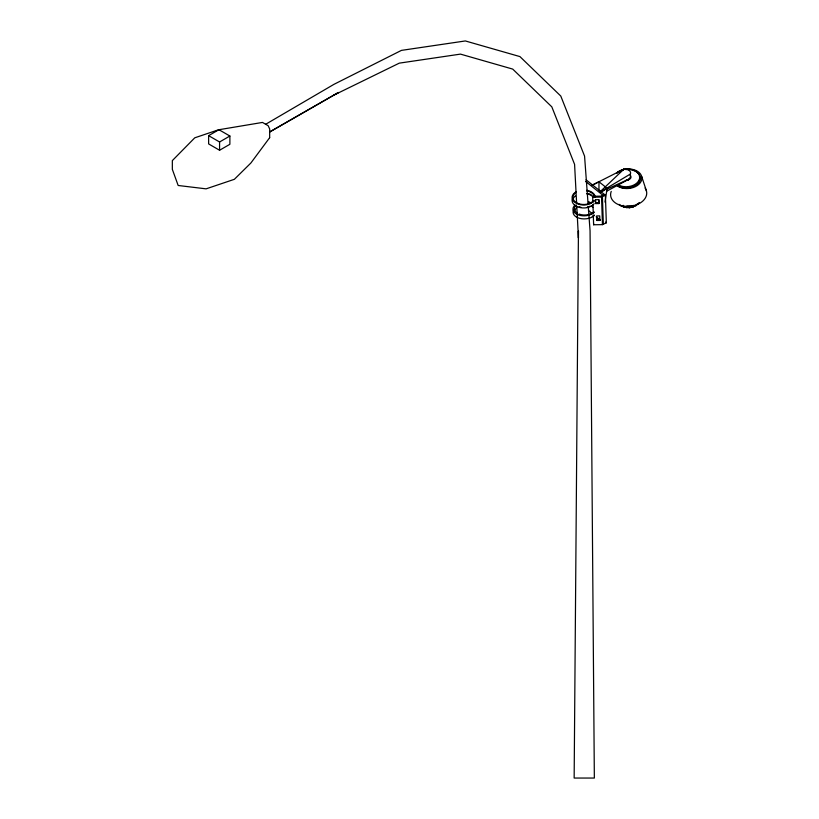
<?xml version="1.0" encoding="UTF-8"?>
<svg xmlns="http://www.w3.org/2000/svg" width="819" height="819" viewBox="0 0 819 819"><rect width="100%" height="100%" fill="white"/><g stroke="black" fill="none" stroke-linecap="round" stroke-linejoin="round"><path stroke-width="1.23" d="M604.514 194.523L601.525 196.13L592.7 196.284L592.69 197.195L601.515 197.082L605.405 195.229L586.066 179.801M605.405 195.229L606.336 222.829L602.456 224.641L593.621 224.764L593.642 223.853M598.945 202.641L598.935 203.552L595.761 203.593L595.771 202.682L598.945 202.641L598.843 199.713M596.795 220.475L596.805 219.553L599.887 219.512L599.877 220.434L596.795 220.475L596.641 215.94L599.723 215.899L599.877 220.434M601.525 196.171L602.456 224.641L602.467 223.73M604.954 202.098L607.166 188.319L598.965 181.767L591.594 185.473L624.068 169.021A5.6 3.655 -1.9 0 1 629.105 170.465A5.713 3.726 -1.9 0 1 630.364 174.048L630.507 178.347L606.49 191.298M633.23 206.797L626.781 207.391L620.607 205.518L624.16 207.248L629.494 207.791L633.23 206.797L634.06 205.374L631.725 205.825M630.63 206.838L632.063 207.299L636.015 205.6L639.24 202.518M637.162 204.044L636.015 205.6L632.237 206.142M599.948 191.902L624.068 169.021L618.806 172.563M629.494 207.791L630.548 206.05L626.863 206.03L626.791 207.78M600.102 192.137L630.364 174.048M265.54 124.355L333.978 84.326L401.453 50.379L465.346 40.95L519.932 56.593L560.78 96.048L584.561 156.101L588.103 204.207M208.63 135.657L218.939 129.709L229.883 136.026L229.883 144.287L219.574 150.246L208.63 143.919L208.63 135.657L219.574 141.984L229.883 136.026M333.65 95.239L338.462 92.465L269.779 131.91L333.65 95.239L399.293 63.145L460.462 54.115L512.714 69.093L551.822 106.859L574.58 164.353L576.648 203.696M599.989 192.189L607.166 188.319M625.04 206.797L624.16 207.248L623.259 205.313M636.148 204.934L638.236 203.911M600.153 192.26L604.647 190.203M606.899 189.169L630.507 178.347A5.856 3.819 -1.9 0 0 630.19 175.153M623.341 206.091L621.754 206.255L618.98 204.371M591.175 205.886L593.161 207.494M585.554 181.378L603.019 195.342M605.446 222.123L606.336 222.829M588.431 210.514L592.311 213.616M596.191 216.718L600.071 219.82M641.697 176.515L646.478 191.073M588.288 206.736L590.059 230.784L594.348 778.05L574.15 778.05L578.439 231.019L578.439 237.96L576.781 206.234M602.415 196.836L603.357 224.447M598.935 203.552L598.802 199.662L595.628 199.703L595.761 203.593M592.7 196.284L592.854 202.211M592.946 204.709L593.294 213.82M593.325 215.991L593.621 224.764M598.965 181.767L598.965 190.295M219.574 141.984L219.574 150.246M594.184 203.665A11.599 7.504 0.2 0 1 580.169 207.606A11.599 7.504 0.2 0 1 572.276 199.119M588.626 193.673A11.599 7.504 0.2 0 1 591.175 194.738M595.249 199.846A11.599 7.504 0.2 0 1 595.106 201.802M594.195 200.727A11.599 7.504 0.2 0 1 576.607 203.44A11.599 7.504 0.2 0 1 576.269 191.738M586.732 190.274A11.599 7.504 0.2 0 1 595.249 196.898M593.478 200.501A10.811 6.992 0.2 0 1 577.866 203.388A10.811 6.992 0.2 0 1 575.44 192.987M586.527 190.766A10.811 6.992 0.2 0 1 594.471 196.939M589.864 206.214A10.811 6.992 0.2 0 1 587.356 207.043M580.866 207.207A10.811 6.992 0.2 0 1 579.094 206.787M573.054 199.212A10.811 6.992 0.2 0 1 575.429 195.936M586.517 193.714A10.811 6.992 0.2 0 1 592.557 196.478M594.082 211.886A10.811 6.532 -2.6 0 1 579.084 214.076M576.975 213.001A10.811 6.532 -2.6 0 1 576.187 205.078M588.666 202.201A10.811 6.532 -2.6 0 1 591.185 202.887M594.133 212.469A11.599 7.013 -2.6 0 1 578.04 214.813A11.599 7.013 -2.6 0 1 574.938 205.159M588.329 202.068A11.599 7.013 -2.6 0 1 591.031 202.815M594.277 215.54A11.599 7.013 -2.6 0 1 579.494 218.315A11.599 7.013 -2.6 0 1 573.73 209.91M594.225 214.967A10.811 6.532 -2.6 0 1 592.352 216.298M574.498 211.404A10.811 6.532 -2.6 0 1 576.33 208.149M616.738 185.483A14.251 9.767 -4.6 0 0 641.021 181.583A14.251 9.767 -4.6 0 0 625.266 169.236A12.869 8.814 -4.6 0 1 639.076 180.088A12.869 8.814 -4.6 0 1 618.12 184.756M616.809 172.911A14.251 9.767 -4.6 0 1 624.047 169.461A12.869 8.814 -4.6 0 0 616.707 172.922M645.075 188.032A18.1 12.408 -4.6 0 1 630.169 206.255A18.1 12.408 -4.6 0 1 611.23 191.411M639.475 176.413A12.869 8.814 -4.6 0 1 632.79 186.425A12.869 8.814 -4.6 0 1 617.413 185.145M632.698 170.188A13.513 9.265 -4.6 0 1 638.267 183.364A13.513 9.265 -4.6 0 1 618.191 186.261M616.635 173.249A13.513 9.265 -4.6 0 1 618.314 172.041M619.246 171.509A13.513 9.265 -4.6 0 1 622.379 170.27M625.829 169.615A13.513 9.265 -4.6 0 1 631.613 169.912M630.231 177.815A3.87 2.652 -4.6 0 1 625.962 180.344A3.737 2.559 -4.6 0 0 630.098 177.815M269.666 137.674L250.89 162.991L234.367 179.31L206.101 188.851L178.163 185.483L172.338 169.349L172.338 160.606L194.779 137.807L218.519 129.791L262.489 122.43L268.151 125.696L269.666 128.931L269.666 137.674"/></g></svg>
